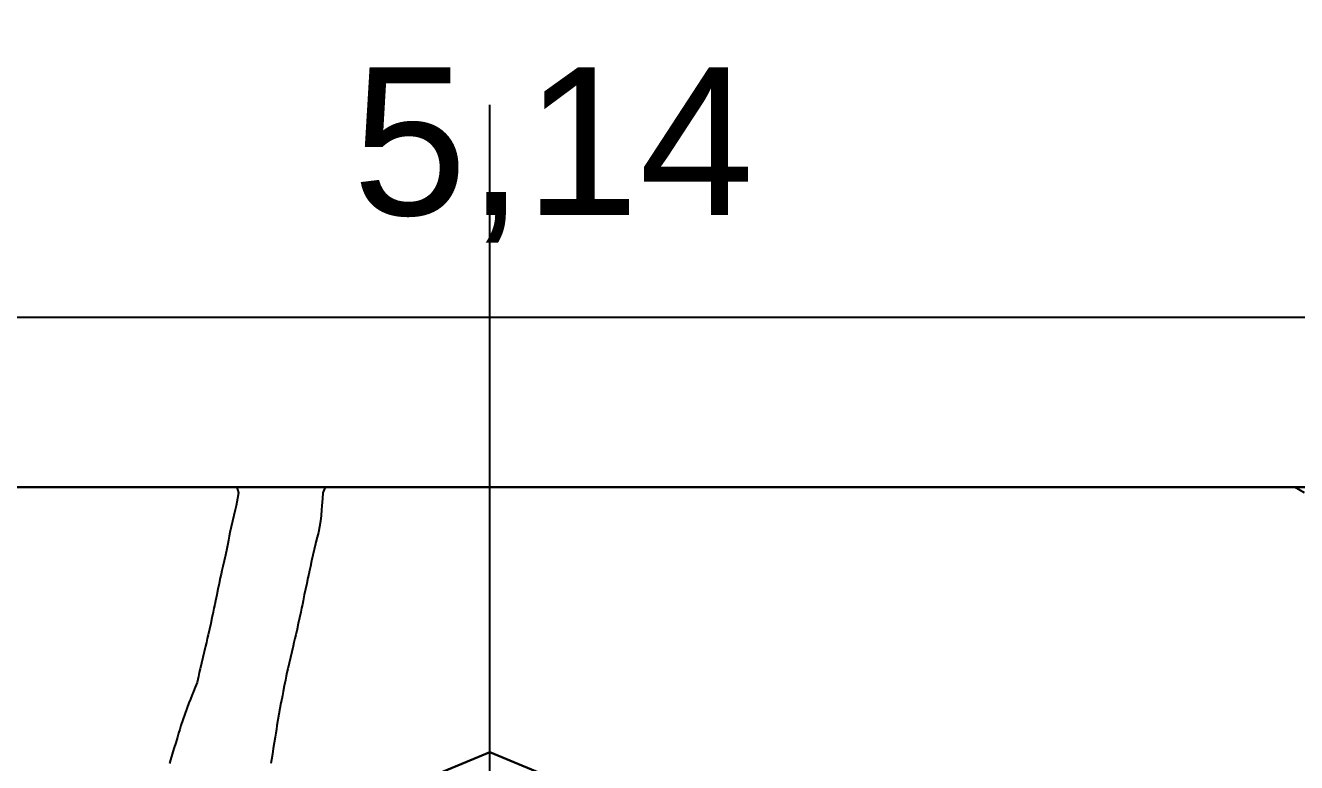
# Model space of a CAD drawing. Header units: millimetres. Extents: x 3.7 to 38, y 4.9 to 16.2.
# Drawn here: x 14.641 to 16.362, y 13.067 to 14.065 of the extents above; entities that cross this region are included whole.
import ezdxf

# ---------------------------------------------------------------- set-up
doc = ezdxf.new("R2010")
doc.units = ezdxf.units.MM
for name, color, linetype in [('DLXISO', 7, 'Continuous'), ('DLXLUM', 2, 'Continuous'), ('DLXLUMEX', 2, 'Continuous'), ('DLXSCENE', 7, 'Continuous'), ('MAPAS', 7, 'Continuous')]:
    doc.layers.add(name, color=color, linetype=linetype)
doc.layers.get('0').off()
doc.styles.get("Standard").update_dxf_attribs({"font": 'arial.ttf'})
doc.dimstyles.new('ISO-25', dxfattribs={"dimtxt": 0.2, "dimasz": 0.3, "dimexe": 0.2, "dimexo": 0.625, "dimgap": 0.1, "dimtad": 1, "dimtoh": 1, "dimtxsty": 'Standard', "dimcen": 2.5, "dimadec": 0, "dimazin": 0, "dimtfac": 1, "dimtmove": 0, "dimatfit": 3, "dimfxl": 1, "dimarcsym": 0})

# ---------------------------------------------------------------- blocks, each defined once
blk = doc.blocks.new('*U100')
at = {"color": 1}
blk.add_line((0, 0), (0, 1.01), dxfattribs=at)
for p, q in [((-0.0943, 0.0943), (0, 0.1333)), ((0, 0.1333), (-0.0943, 0.0943)), ((0, 0.1333), (-0.0943, 0.0943)), ((-0.0943, 0.0943), (0, 0.1333)), ((0, 0.1333), (0.0943, 0.0943)), ((0.0943, 0.0943), (0, 0.1333)), ((0.0943, 0.0943), (0, 0.1333)), ((0, 0.1333), (0, 0.1333)), ((0, 0.1333), (0.0943, 0.0943)), ((0, 0.1333), (0, 0.1333)), ((-0.1333, 0), (-0.0943, 0.0943)), ((-0.0943, 0.0943), (-0.1333, 0)), ((-0.0943, 0.0943), (-0.1333, 0)), ((-0.1333, 0), (-0.0943, 0.0943)), ((-0.0943, 0.0943), (-0.0943, 0.0943)), ((-0.0943, 0.0943), (-0.0943, 0.0943)), ((0.0943, 0.0943), (0.1333, 0)), ((0.1333, 0), (0.0943, 0.0943)), ((0.0943, 0.0943), (0.0943, 0.0943)), ((0.1333, 0), (0.0943, 0.0943)), ((0.0943, 0.0943), (0.0943, 0.0943)), ((0.0943, 0.0943), (0.1333, 0)), ((-0.0943, -0.0943), (-0.1333, 0)), ((-0.1333, 0), (-0.0943, -0.0943)), ((-0.1333, 0), (-0.1333, 0)), ((-0.1333, 0), (-0.0943, -0.0943)), ((-0.0943, -0.0943), (-0.1333, 0)), ((-0.1333, 0), (-0.1333, 0)), ((0.1333, 0), (0.0943, -0.0943)), ((0.0943, -0.0943), (0.1333, 0)), ((0.0943, -0.0943), (0.1333, 0)), ((0.1333, 0), (0.0943, -0.0943)), ((0.1333, 0), (0.1333, 0)), ((0.1333, 0), (0.1333, 0)), ((0, -0.1333), (-0.0943, -0.0943)), ((-0.0943, -0.0943), (0, -0.1333)), ((-0.0943, -0.0943), (-0.0943, -0.0943)), ((-0.0943, -0.0943), (0, -0.1333)), ((0, -0.1333), (-0.0943, -0.0943)), ((-0.0943, -0.0943), (-0.0943, -0.0943)), ((0.0943, -0.0943), (0, -0.1333)), ((0, -0.1333), (0.0943, -0.0943)), ((0, -0.1333), (0.0943, -0.0943)), ((0.0943, -0.0943), (0, -0.1333)), ((0.0943, -0.0943), (0.0943, -0.0943)), ((0.0943, -0.0943), (0.0943, -0.0943)), ((0, -0.1333), (0, -0.1333)), ((0, -0.1333), (0, -0.1333))]:
    blk.add_line(p, q)
at = {"layer": 'DLXLUMEX', "color": 7}
blk.add_text('7', height=0.1, dxfattribs=at).set_placement((0, 0))
blk = doc.blocks.new('*U104')
for p, q in [((42.9571, 59.869), (48.1, 59.869)), ((48.1, 59.869), (42.9571, 59.869))]:
    blk.add_line(p, q)
blk = doc.blocks.new('*U105')
blk.add_line((42.9571, 59.869), (48.1, 59.869))
blk = doc.blocks.new('*U106')
blk.add_line((48.1, 59.869), (42.9571, 59.869))
blk = doc.blocks.new('*U109')
at = {"color": 1}
blk.add_polyline3d([(46.5531, 59.869, 0.85), (46.533, 59.869, 0.85), (46.5196, 59.869, 0.85), (46.5062, 59.869, 0.85), (46.4929, 59.869, 0.85), (46.4728, 59.869, 0.85), (46.4527, 59.869, 0.85), (46.4326, 59.869, 0.85), (46.4125, 59.869, 0.85), (46.3991, 59.869, 0.85), (46.3857, 59.869, 0.85), (46.3723, 59.869, 0.85), (46.3522, 59.869, 0.85), (46.3321, 59.869, 0.85), (46.312, 59.869, 0.85), (46.292, 59.869, 0.85), (46.2786, 59.869, 0.85), (46.2652, 59.869, 0.85), (46.2518, 59.869, 0.85), (46.2317, 59.869, 0.85), (46.2116, 59.869, 0.85), (46.1915, 59.869, 0.85), (46.1714, 59.869, 0.85), (46.158, 59.869, 0.85), (46.1446, 59.869, 0.85), (46.1312, 59.869, 0.85), (46.1112, 59.869, 0.85), (46.0911, 59.869, 0.85), (46.0777, 59.869, 0.85), (46.0643, 59.869, 0.85), (46.0509, 59.869, 0.85), (46.0308, 59.869, 0.85), (46.0107, 59.869, 0.85), (45.9906, 59.869, 0.85), (45.9705, 59.869, 0.85), (45.9571, 59.869, 0.85), (45.9437, 59.869, 0.85), (45.9303, 59.869, 0.85), (45.9103, 59.869, 0.85), (45.8902, 59.869, 0.85), (45.8701, 59.869, 0.85), (45.85, 59.869, 0.85), (45.8366, 59.869, 0.85), (45.8232, 59.869, 0.85), (45.8098, 59.869, 0.85), (45.7897, 59.869, 0.85), (45.7696, 59.869, 0.85), (45.7495, 59.869, 0.85), (45.7295, 59.869, 0.85), (45.7161, 59.869, 0.85), (45.7027, 59.869, 0.85), (45.6893, 59.869, 0.85), (45.6692, 59.869, 0.85), (45.6491, 59.869, 0.85), (45.629, 59.869, 0.85), (45.6089, 59.869, 0.85), (45.5955, 59.869, 0.85), (45.5821, 59.869, 0.85), (45.5687, 59.869, 0.85), (45.5486, 59.869, 0.85), (45.5286, 59.869, 0.85), (45.5085, 59.869, 0.85), (45.4884, 59.869, 0.85), (45.475, 59.869, 0.85), (45.4616, 59.869, 0.85), (45.4482, 59.869, 0.85), (45.4281, 59.869, 0.85), (45.408, 59.869, 0.85), (45.3879, 59.869, 0.85), (45.3678, 59.869, 0.85), (45.3545, 59.869, 0.85), (45.3411, 59.869, 0.85), (45.3277, 59.869, 0.85), (45.3076, 59.869, 0.85), (45.2875, 59.869, 0.85), (45.2674, 59.869, 0.85), (45.2473, 59.869, 0.85), (45.2339, 59.869, 0.85), (45.2205, 59.869, 0.85), (45.2071, 59.869, 0.85), (45.187, 59.869, 0.85), (45.167, 59.869, 0.85), (45.1469, 59.869, 0.85), (45.1268, 59.869, 0.85), (45.1134, 59.869, 0.85), (45.1, 59.869, 0.85), (45.0866, 59.869, 0.85), (45.0665, 59.869, 0.85), (45.0464, 59.869, 0.85), (45.0263, 59.869, 0.85), (45.0062, 59.869, 0.85), (44.9928, 59.869, 0.85), (44.9795, 59.869, 0.85), (44.9661, 59.869, 0.85), (44.946, 59.869, 0.85), (44.9259, 59.869, 0.85), (44.9058, 59.869, 0.85), (44.8857, 59.869, 0.85), (44.8723, 59.869, 0.85), (44.8589, 59.869, 0.85), (44.8455, 59.869, 0.85), (44.8254, 59.869, 0.85), (44.8053, 59.869, 0.85)], dxfattribs=at)
at = {"color": 3}
blk.add_polyline3d([(46.5531, 59.869, 0.85), (46.533, 59.869, 0.85), (46.5196, 59.869, 0.85), (46.5062, 59.869, 0.85), (46.4929, 59.869, 0.85), (46.4728, 59.869, 0.85), (46.4527, 59.869, 0.85), (46.4326, 59.869, 0.85), (46.4125, 59.869, 0.85), (46.3991, 59.869, 0.85), (46.3857, 59.869, 0.85), (46.3723, 59.869, 0.85), (46.3522, 59.869, 0.85), (46.3321, 59.869, 0.85), (46.312, 59.869, 0.85), (46.292, 59.869, 0.85), (46.2786, 59.869, 0.85), (46.2652, 59.869, 0.85), (46.2518, 59.869, 0.85), (46.2317, 59.869, 0.85), (46.2116, 59.869, 0.85), (46.1915, 59.869, 0.85), (46.1714, 59.869, 0.85), (46.158, 59.869, 0.85), (46.1446, 59.869, 0.85), (46.1312, 59.869, 0.85), (46.1112, 59.869, 0.85), (46.0911, 59.869, 0.85), (46.0777, 59.869, 0.85), (46.0643, 59.869, 0.85), (46.0509, 59.869, 0.85), (46.0308, 59.869, 0.85), (46.0107, 59.869, 0.85), (45.9906, 59.869, 0.85), (45.9705, 59.869, 0.85), (45.9571, 59.869, 0.85), (45.9437, 59.869, 0.85), (45.9303, 59.869, 0.85), (45.9103, 59.869, 0.85), (45.8902, 59.869, 0.85), (45.8701, 59.869, 0.85), (45.85, 59.869, 0.85), (45.8366, 59.869, 0.85), (45.8232, 59.869, 0.85), (45.8098, 59.869, 0.85), (45.7897, 59.869, 0.85), (45.7696, 59.869, 0.85), (45.7495, 59.869, 0.85), (45.7295, 59.869, 0.85), (45.7161, 59.869, 0.85), (45.7027, 59.869, 0.85), (45.6893, 59.869, 0.85), (45.6692, 59.869, 0.85), (45.6491, 59.869, 0.85), (45.629, 59.869, 0.85), (45.6089, 59.869, 0.85), (45.5955, 59.869, 0.85), (45.5821, 59.869, 0.85), (45.5687, 59.869, 0.85), (45.5486, 59.869, 0.85), (45.5286, 59.869, 0.85), (45.5085, 59.869, 0.85), (45.4884, 59.869, 0.85), (45.475, 59.869, 0.85), (45.4616, 59.869, 0.85), (45.4482, 59.869, 0.85), (45.4281, 59.869, 0.85), (45.408, 59.869, 0.85), (45.3879, 59.869, 0.85), (45.3678, 59.869, 0.85), (45.3545, 59.869, 0.85), (45.3411, 59.869, 0.85), (45.3277, 59.869, 0.85), (45.3076, 59.869, 0.85), (45.2875, 59.869, 0.85), (45.2674, 59.869, 0.85), (45.2473, 59.869, 0.85), (45.2339, 59.869, 0.85), (45.2205, 59.869, 0.85), (45.2071, 59.869, 0.85), (45.187, 59.869, 0.85), (45.167, 59.869, 0.85), (45.1469, 59.869, 0.85), (45.1268, 59.869, 0.85), (45.1154, 59.869, 0.85), (45.1, 59.869, 0.85), (45.1026, 59.8613, 0.85), (45.1012, 59.8537, 0.85), (45.1001, 59.8485, 0.85), (45.0991, 59.8434, 0.85), (45.098, 59.8383, 0.85), (45.0963, 59.8306, 0.85), (45.0945, 59.8229, 0.85), (45.0927, 59.8152, 0.85), (45.0909, 59.8075, 0.85), (45.0899, 59.8024, 0.85), (45.0888, 59.7973, 0.85), (45.0878, 59.7921, 0.85), (45.0866, 59.7852, 0.85), (45.0847, 59.7767, 0.85), (45.0829, 59.769, 0.85), (45.0812, 59.7614, 0.85), (45.0801, 59.7562, 0.85), (45.0789, 59.7511, 0.85), (45.0778, 59.746, 0.85), (45.0761, 59.7383, 0.85), (45.0745, 59.7306, 0.85), (45.0729, 59.7229, 0.85), (45.0713, 59.7152, 0.85), (45.0702, 59.7101, 0.85), (45.0692, 59.705, 0.85), (45.0681, 59.6998, 0.85), (45.0665, 59.6921, 0.85), (45.0648, 59.6844, 0.85), (45.0631, 59.6768, 0.85), (45.0613, 59.6691, 0.85), (45.0601, 59.6639, 0.85), (45.0589, 59.6588, 0.85), (45.0576, 59.6537, 0.85), (45.0558, 59.646, 0.85), (45.054, 59.6383, 0.85), (45.0523, 59.6306, 0.85), (45.0505, 59.6229, 0.85), (45.0494, 59.6178, 0.85), (45.0482, 59.6127, 0.85), (45.0464, 59.6046, 0.85), (45.0439, 59.5983, 0.85), (45.0414, 59.5921, 0.85), (45.0394, 59.587, 0.85), (45.0374, 59.5819, 0.85), (45.0353, 59.5768, 0.85), (45.0325, 59.5691, 0.85), (45.0296, 59.5614, 0.85), (45.0271, 59.5537, 0.85), (45.0245, 59.546, 0.85), (45.0229, 59.5409, 0.85), (45.0214, 59.5357, 0.85), (45.0198, 59.5306, 0.85), (45.0174, 59.5229, 0.85), (45.0151, 59.5152, 0.85), (45.0128, 59.5075, 0.85), (45.0105, 59.4998, 0.85), (45.0091, 59.4949, 0.85)], dxfattribs=at)
at = {"color": 6}
blk.add_polyline3d([(46.5459, 59.8613, 0.85), (46.533, 59.869, 0.85), (46.5196, 59.869, 0.85), (46.5062, 59.869, 0.85), (46.4929, 59.869, 0.85), (46.4728, 59.869, 0.85), (46.4527, 59.869, 0.85), (46.4326, 59.869, 0.85), (46.4125, 59.869, 0.85), (46.3991, 59.869, 0.85), (46.3857, 59.869, 0.85), (46.3723, 59.869, 0.85), (46.3522, 59.869, 0.85), (46.3321, 59.869, 0.85), (46.312, 59.869, 0.85), (46.292, 59.869, 0.85), (46.2786, 59.869, 0.85), (46.2652, 59.869, 0.85), (46.2518, 59.869, 0.85), (46.2317, 59.869, 0.85), (46.2116, 59.869, 0.85), (46.1915, 59.869, 0.85), (46.1714, 59.869, 0.85), (46.158, 59.869, 0.85), (46.1446, 59.869, 0.85), (46.1312, 59.869, 0.85), (46.1112, 59.869, 0.85), (46.0911, 59.869, 0.85), (46.0777, 59.869, 0.85), (46.0643, 59.869, 0.85), (46.0509, 59.869, 0.85), (46.0308, 59.869, 0.85), (46.0107, 59.869, 0.85), (45.9906, 59.869, 0.85), (45.9705, 59.869, 0.85), (45.9571, 59.869, 0.85), (45.9437, 59.869, 0.85), (45.9303, 59.869, 0.85), (45.9103, 59.869, 0.85), (45.8902, 59.869, 0.85), (45.8701, 59.869, 0.85), (45.85, 59.869, 0.85), (45.8366, 59.869, 0.85), (45.8232, 59.869, 0.85), (45.8098, 59.869, 0.85), (45.7897, 59.869, 0.85), (45.7696, 59.869, 0.85), (45.7495, 59.869, 0.85), (45.7295, 59.869, 0.85), (45.7161, 59.869, 0.85), (45.7027, 59.869, 0.85), (45.6893, 59.869, 0.85), (45.6692, 59.869, 0.85), (45.6491, 59.869, 0.85), (45.629, 59.869, 0.85), (45.6089, 59.869, 0.85), (45.5955, 59.869, 0.85), (45.5821, 59.869, 0.85), (45.5687, 59.869, 0.85), (45.5486, 59.869, 0.85), (45.5286, 59.869, 0.85), (45.5085, 59.869, 0.85), (45.4884, 59.869, 0.85), (45.475, 59.869, 0.85), (45.4616, 59.869, 0.85), (45.4482, 59.869, 0.85), (45.4281, 59.869, 0.85), (45.408, 59.869, 0.85), (45.3879, 59.869, 0.85), (45.3678, 59.869, 0.85), (45.3545, 59.869, 0.85), (45.3411, 59.869, 0.85), (45.3277, 59.869, 0.85), (45.3076, 59.869, 0.85), (45.2875, 59.869, 0.85), (45.2674, 59.869, 0.85), (45.2473, 59.869, 0.85), (45.2322, 59.869, 0.85), (45.22, 59.869, 0.85), (45.2166, 59.8613, 0.85), (45.2161, 59.8537, 0.85), (45.2156, 59.8485, 0.85), (45.2152, 59.8434, 0.85), (45.2148, 59.8383, 0.85), (45.2142, 59.8306, 0.85), (45.2135, 59.8229, 0.85), (45.2123, 59.8152, 0.85), (45.211, 59.8075, 0.85), (45.2091, 59.8011, 0.85), (45.2071, 59.7946, 0.85), (45.2067, 59.7921, 0.85), (45.205, 59.7844, 0.85), (45.2032, 59.7767, 0.85), (45.2015, 59.769, 0.85), (45.1998, 59.7614, 0.85), (45.1987, 59.7562, 0.85), (45.1976, 59.7511, 0.85), (45.1965, 59.746, 0.85), (45.1948, 59.7383, 0.85), (45.1932, 59.7306, 0.85), (45.1916, 59.7229, 0.85), (45.1899, 59.7152, 0.85), (45.1889, 59.7101, 0.85), (45.1878, 59.705, 0.85), (45.1867, 59.6998, 0.85), (45.1851, 59.6921, 0.85), (45.1834, 59.6844, 0.85), (45.1817, 59.6768, 0.85), (45.1799, 59.6691, 0.85), (45.1787, 59.6639, 0.85), (45.1775, 59.6588, 0.85), (45.1763, 59.6537, 0.85), (45.1745, 59.646, 0.85), (45.1727, 59.6383, 0.85), (45.171, 59.6306, 0.85), (45.1692, 59.6229, 0.85), (45.1681, 59.618, 0.85), (45.167, 59.613, 0.85), (45.1659, 59.6075, 0.85), (45.1644, 59.5998, 0.85), (45.1629, 59.5921, 0.85), (45.162, 59.587, 0.85), (45.161, 59.5819, 0.85), (45.16, 59.5768, 0.85), (45.1586, 59.5691, 0.85), (45.1572, 59.5614, 0.85), (45.1559, 59.5537, 0.85), (45.1545, 59.546, 0.85), (45.1537, 59.5409, 0.85), (45.1529, 59.5357, 0.85), (45.152, 59.5306, 0.85), (45.1508, 59.5229, 0.85), (45.1495, 59.5152, 0.85), (45.1483, 59.5075, 0.85), (45.1471, 59.4998, 0.85), (45.1463, 59.4947, 0.85)], dxfattribs=at)
blk = doc.blocks.new('*D137')
at = {"layer": 'Defpoints', "color": 0, "transparency": 16777216}
for p in [(12.7843, 13.6694), (12.7843, 13.4399), (17.9272, 13.4399)]:
    blk.add_point(p, dxfattribs=at)
at = {"layer": 'MAPAS', "color": 0, "lineweight": -2, "transparency": 16777216}
for p, q in [((12.7843, 14.0649), (12.7843, 13.8694)), ((17.9272, 14.0649), (17.9272, 13.8694)), ((17.6272, 13.6694), (13.0843, 13.6694))]:
    blk.add_line(p, q, dxfattribs=at)
at = {"layer": 'MAPAS', "color": 0, "transparency": 16777216}
for points in [[(13.0843, 13.7194), (13.0843, 13.6194), (12.7843, 13.6694)], [(17.6272, 13.7194), (17.6272, 13.6194), (17.9272, 13.6694)]]:
    blk.add_solid(points, dxfattribs=at)
at = {"layer": 'MAPAS', "color": 0, "transparency": 16777216, "insert": (15.3558, 13.8895), "char_height": 0.2, "attachment_point": 5}
blk.add_mtext('5,14', dxfattribs=at)

msp = doc.modelspace()

# ---------------------------------------------------------------- block references
at = {"layer": 'DLXISO'}
msp.add_blockref('*U109', (-30.1728, -46.4291), dxfattribs=at)
at = {"layer": 'DLXLUM'}
msp.add_blockref('*U100', (15.27, 12.9476), dxfattribs=at)
at = {"layer": 'DLXSCENE'}
for name in ['*U104', '*U105', '*U106']:
    msp.add_blockref(name, (-30.1728, -46.4291), dxfattribs=at)

# ---------------------------------------------------------------- dimensions: what is measured, and where the dimension line sits
at = {"layer": 'MAPAS'}
dim = msp.add_linear_dim(base=(12.7843, 13.6694), p1=(17.9272, 13.4399), p2=(12.7843, 13.4399), dimstyle='ISO-25', dxfattribs=at)
dim.commit()
dim.dimension.update_dxf_attribs({"geometry": '*D137', "text_midpoint": (15.3558, 13.8895)})

doc.saveas('drawing.dxf')
